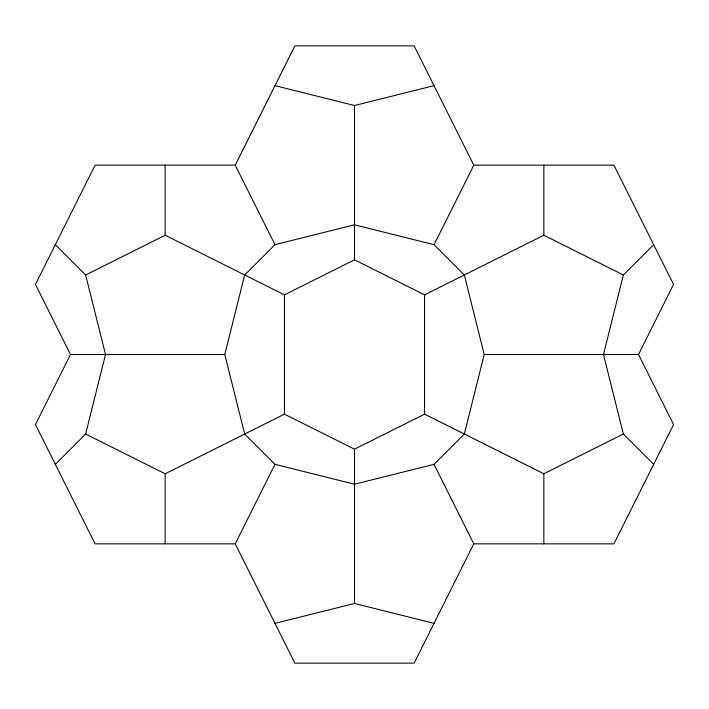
<?xml version="1.0" encoding="UTF-8"?>
<svg xmlns="http://www.w3.org/2000/svg" width="709" height="709" viewBox="0 0 709 709"><rect width="100%" height="100%" fill="white"/><g stroke="black" fill="none" stroke-linecap="round" stroke-linejoin="round"><path stroke-width="1.06" d="M55.329 464.324L85.638 434.023L105.517 354.5L85.638 274.977L55.329 244.676M224.797 354.5L244.676 274.977L274.977 244.676L354.5 224.797L434.023 244.676L464.324 274.977L484.203 354.5L464.324 434.023L434.023 464.324L354.5 484.203L274.977 464.324L244.676 434.023L224.797 354.5L70.483 354.5L35.45 284.433L95.086 165.153L235.22 165.153L294.864 45.872L414.145 45.872L473.78 165.153L434.023 244.676M653.671 244.676L623.362 274.977L603.483 354.5L623.362 434.023L653.671 464.324M70.483 354.5L35.45 424.567L95.086 543.847L235.22 543.847L294.864 663.128L414.145 663.128L473.78 543.847L434.023 464.324M235.22 543.847L274.977 464.324M473.78 543.847L613.914 543.847L673.55 424.567L638.517 354.5L673.55 284.433L613.914 165.153L473.78 165.153M85.638 274.977L165.153 235.22L284.433 294.864L354.5 259.831L424.567 294.864L543.847 235.22L623.362 274.977M85.638 434.023L165.153 473.78L284.433 414.136L354.5 449.169L424.567 414.136L543.847 473.78L623.362 434.023M274.977 85.638L354.5 105.517L434.023 85.638M274.977 623.362L354.5 603.483L434.023 623.362M484.203 354.5L638.517 354.5M235.22 165.153L274.977 244.676M543.847 165.153L543.847 235.22M543.847 473.78L543.847 543.847M424.567 294.864L424.567 414.136M354.5 105.517L354.5 259.831M354.5 449.169L354.5 603.483M284.433 294.864L284.433 414.136M165.153 165.153L165.153 235.22M165.153 473.78L165.153 543.847"/></g></svg>
